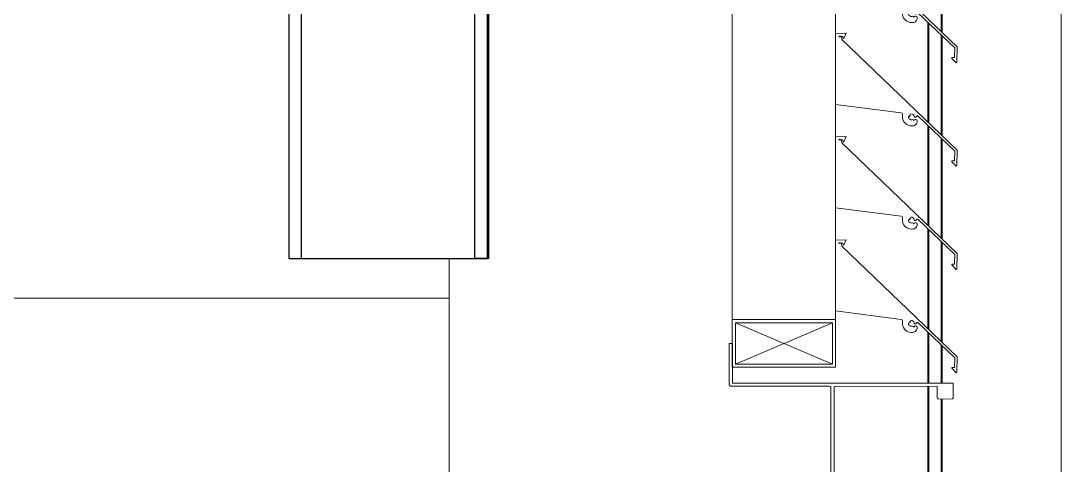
# Model space of a CAD drawing. Header units: millimetres. Extents: x -220592 to 404889, y -217665 to 38245.
# Drawn here: x 36305 to 36960, y -36121 to -35841 of the extents above; entities that cross this region are included whole.
import ezdxf

# ---------------------------------------------------------------- set-up
doc = ezdxf.new("R2010")
doc.units = ezdxf.units.MM
doc.set_wipeout_variables(frame=1)
doc.linetypes.add('XKITLINE00', pattern=[0])
for name, color, linetype in [('000 - 0_HIDE_OBJ_FRAMING_DEF_SUB_1', 7, 'Continuous'), ('000 - STRUCTURE_STEEL_FRAMING_SUB_COLOR_1', 7, 'Continuous'), ('000 - STRUCTURE_STEEL_FRAMING_SUB_COLOR_2', 7, 'Continuous'), ('000 - STRUCTURE_STEEL_FRAMING_WIPEOUT_', 7, 'Continuous')]:
    doc.layers.add(name, color=color, linetype=linetype)
doc.layers.add('Part', color=7, linetype='Continuous', lineweight=0)

# ---------------------------------------------------------------- blocks, each defined once
blk = doc.blocks.new('*A14402')
at = {"layer": 'Part', "color": 7, "linetype": 'XKITLINE00', "lineweight": 0}
for p, q in [((-80.247799, 149.232111), (-80.247799, 162.032111)), ((-81.002505, 156.367777), (-81.002505, 156.996823)), ((-80.9964, 156.361916), (-80.9964, 156.990973)), ((-81.087973, 155.799842), (-81.087973, 156.428735)), ((-81.081868, 155.79398), (-81.081868, 156.422884)), ((-81.002505, 155.717777), (-81.002505, 156.346823)), ((-80.9964, 155.711916), (-80.9964, 156.340973)), ((-81.087973, 155.149842), (-81.087973, 155.778735)), ((-81.081868, 155.14398), (-81.081868, 155.772884)), ((-81.002505, 155.067777), (-81.002505, 155.696823)), ((-80.9964, 155.061916), (-80.9964, 155.690973)), ((-81.087973, 154.499842), (-81.087973, 155.128735)), ((-81.081868, 154.49398), (-81.081868, 155.122884)), ((-81.002505, 154.417777), (-81.002505, 155.046823)), ((-80.9964, 154.411916), (-80.9964, 155.040973)), ((-81.087973, 154.156245), (-81.087973, 154.478735)), ((-81.081868, 154.156246), (-81.081868, 154.472884)), ((-81.002505, 154.15626), (-81.002505, 154.396823)), ((-80.9964, 154.156261), (-80.9964, 154.390973)), ((-81.087973, 153.176245), (-81.087973, 154.136174)), ((-81.081868, 153.176246), (-81.081868, 154.136182)), ((-81.002505, 153.256123), (-81.002505, 154.056848)), ((-80.9964, 153.256069), (-80.9964, 154.056794))]:
    blk.add_line(p, q, dxfattribs=at)
blk = doc.blocks.new('*A14456')
at = {"layer": 'Part', "color": 7, "linetype": 'XKITLINE00', "lineweight": 0}
for p, q in [((-82.318045, 154.556249), (-82.318045, 167.756135)), ((-81.668045, 156.356131), (-81.668045, 156.560427)), ((-81.668045, 155.706131), (-81.668045, 155.910427)), ((-81.668045, 155.056131), (-81.668045, 155.260427)), ((-81.668045, 154.556249), (-81.668045, 154.610427))]:
    blk.add_line(p, q, dxfattribs=at)
blk = doc.blocks.new('*A14592')
at = {"layer": 'Part', "color": 7, "linetype": 'XKITLINE00', "lineweight": 0}
for p, q in [((-81.668236, 155.056123), (-81.668243, 154.610453)), ((-81.60055, 155.058745), (-81.668236, 155.056123)), ((-81.648356, 155.034428), (-81.64632, 155.041001)), ((-81.63134, 155.037332), (-81.648356, 155.034428)), ((-81.64632, 155.041001), (-81.621337, 155.037861)), ((-81.628443, 155.018789), (-81.63134, 155.037332)), ((-80.903321, 154.322543), (-81.628443, 155.018789)), ((-81.621337, 155.037861), (-81.621208, 155.02567)), ((-81.621208, 155.02567), (-81.616085, 155.025258)), ((-81.616085, 155.025258), (-81.60055, 155.058745)), ((-81.668243, 154.610453), (-81.254237, 154.557423)), ((-81.254237, 154.557423), (-81.249162, 154.555233)), ((-81.249162, 154.555233), (-81.246025, 154.550681)), ((-81.245786, 154.545159), (-81.247272, 154.535025)), ((-81.247272, 154.535025), (-81.246897, 154.524789)), ((-81.246897, 154.524789), (-81.244674, 154.51479)), ((-81.246025, 154.550681), (-81.245786, 154.545159)), ((-81.244674, 154.51479), (-81.240676, 154.50536)), ((-81.240676, 154.50536), (-81.235036, 154.49681)), ((-81.235036, 154.49681), (-81.22794, 154.489423)), ((-81.209279, 154.533625), (-81.201573, 154.534731)), ((-81.20871, 154.527141), (-81.209279, 154.533625)), ((-81.205908, 154.521267), (-81.20871, 154.527141)), ((-81.201226, 154.516745), (-81.205908, 154.521267)), ((-81.202743, 154.541791), (-81.195578, 154.542735)), ((-81.201573, 154.534731), (-81.202743, 154.541791)), ((-81.195258, 154.514147), (-81.201226, 154.516745)), ((-81.195578, 154.542735), (-81.193256, 154.550125)), ((-81.188758, 154.513803), (-81.195258, 154.514147)), ((-81.193256, 154.550125), (-81.186584, 154.549703)), ((-81.18284, 154.514708), (-81.188758, 154.513803)), ((-81.186584, 154.549703), (-81.180508, 154.546913)), ((-81.178029, 154.512301), (-81.18284, 154.514708)), ((-81.180508, 154.546913), (-81.175841, 154.542126)), ((-81.175999, 154.50732), (-81.178029, 154.512301)), ((-81.173057, 154.512792), (-81.175999, 154.50732)), ((-81.175841, 154.542126), (-81.172727, 154.534553)), ((-81.1679, 154.51601), (-81.173057, 154.512792)), ((-81.172727, 154.534553), (-81.168544, 154.530396)), ((-81.168544, 154.530396), (-81.16265, 154.53019)), ((-81.161823, 154.515998), (-81.1679, 154.51601)), ((-81.16265, 154.53019), (-81.158186, 154.534044)), ((-81.156679, 154.512761), (-81.161823, 154.515998)), ((-81.159024, 154.488958), (-81.15627, 154.494021)), ((-81.158186, 154.534044), (-81.154531, 154.538671)), ((-81.154039, 154.507287), (-81.156679, 154.512761)), ((-81.15627, 154.494021), (-81.154535, 154.499517)), ((-81.154535, 154.499517), (-81.154039, 154.507287)), ((-81.154531, 154.538671), (-81.149372, 154.537579)), ((-81.149372, 154.537579), (-80.918356, 154.316176)), ((-81.22794, 154.489423), (-81.219624, 154.483445)), ((-81.219624, 154.483445), (-81.210361, 154.479072)), ((-81.210361, 154.479072), (-81.20046, 154.476449)), ((-81.20046, 154.476449), (-81.190247, 154.475664)), ((-81.190247, 154.475664), (-81.183448, 154.475762)), ((-81.183448, 154.475762), (-81.17772, 154.476398)), ((-81.17772, 154.476398), (-81.172219, 154.478117)), ((-81.172219, 154.478117), (-81.167149, 154.480857)), ((-81.167149, 154.480857), (-81.162695, 154.484515)), ((-81.162695, 154.484515), (-81.159024, 154.488958)), ((-80.918356, 154.316176), (-80.918699, 154.25483)), ((-80.903874, 154.223392), (-80.903321, 154.322543)), ((-80.936119, 154.254733), (-80.937204, 154.249812)), ((-80.937204, 154.249812), (-80.908555, 154.220923)), ((-80.918699, 154.25483), (-80.936119, 154.254733)), ((-80.908555, 154.220923), (-80.903874, 154.223392))]:
    blk.add_line(p, q, dxfattribs=at)
blk = doc.blocks.new('*A14593')
at = {"layer": 'Part', "color": 7, "linetype": 'XKITLINE00', "lineweight": 0}
for p, q in [((-81.668236, 155.706123), (-81.668243, 155.260453)), ((-81.60055, 155.708745), (-81.668236, 155.706123)), ((-81.648356, 155.684428), (-81.64632, 155.691001)), ((-81.63134, 155.687332), (-81.648356, 155.684428)), ((-81.64632, 155.691001), (-81.621337, 155.687861)), ((-81.628443, 155.668789), (-81.63134, 155.687332)), ((-81.621337, 155.687861), (-81.621208, 155.67567)), ((-81.621208, 155.67567), (-81.616085, 155.675258)), ((-81.616085, 155.675258), (-81.60055, 155.708745)), ((-80.903321, 154.972543), (-81.628443, 155.668789)), ((-81.668243, 155.260453), (-81.254237, 155.207423)), ((-81.254237, 155.207423), (-81.249162, 155.205233)), ((-81.249162, 155.205233), (-81.246025, 155.200681)), ((-81.245786, 155.195159), (-81.247272, 155.185025)), ((-81.247272, 155.185025), (-81.246897, 155.174789)), ((-81.246897, 155.174789), (-81.244674, 155.16479)), ((-81.246025, 155.200681), (-81.245786, 155.195159)), ((-81.244674, 155.16479), (-81.240676, 155.15536)), ((-81.240676, 155.15536), (-81.235036, 155.14681)), ((-81.209279, 155.183625), (-81.201573, 155.184731)), ((-81.20871, 155.177141), (-81.209279, 155.183625)), ((-81.205908, 155.171267), (-81.20871, 155.177141)), ((-81.201226, 155.166745), (-81.205908, 155.171267)), ((-81.202743, 155.191791), (-81.195578, 155.192735)), ((-81.201573, 155.184731), (-81.202743, 155.191791)), ((-81.195258, 155.164147), (-81.201226, 155.166745)), ((-81.195578, 155.192735), (-81.193256, 155.200125)), ((-81.188758, 155.163803), (-81.195258, 155.164147)), ((-81.193256, 155.200125), (-81.186584, 155.199703)), ((-81.18284, 155.164708), (-81.188758, 155.163803)), ((-81.186584, 155.199703), (-81.180508, 155.196913)), ((-81.178029, 155.162301), (-81.18284, 155.164708)), ((-81.180508, 155.196913), (-81.175841, 155.192126)), ((-81.175999, 155.15732), (-81.178029, 155.162301)), ((-81.173057, 155.162792), (-81.175999, 155.15732)), ((-81.175841, 155.192126), (-81.172727, 155.184553)), ((-81.1679, 155.16601), (-81.173057, 155.162792)), ((-81.172727, 155.184553), (-81.168544, 155.180396)), ((-81.168544, 155.180396), (-81.16265, 155.18019)), ((-81.161823, 155.165998), (-81.1679, 155.16601)), ((-81.16265, 155.18019), (-81.158186, 155.184044)), ((-81.156679, 155.162761), (-81.161823, 155.165998)), ((-81.158186, 155.184044), (-81.154531, 155.188671)), ((-81.154039, 155.157287), (-81.156679, 155.162761)), ((-81.15627, 155.144021), (-81.154535, 155.149517)), ((-81.154535, 155.149517), (-81.154039, 155.157287)), ((-81.154531, 155.188671), (-81.149372, 155.187579)), ((-81.149372, 155.187579), (-80.918356, 154.966176)), ((-81.235036, 155.14681), (-81.22794, 155.139423)), ((-81.22794, 155.139423), (-81.219624, 155.133445)), ((-81.219624, 155.133445), (-81.210361, 155.129072)), ((-81.210361, 155.129072), (-81.20046, 155.126449)), ((-81.20046, 155.126449), (-81.190247, 155.125664)), ((-81.190247, 155.125664), (-81.183448, 155.125762)), ((-81.183448, 155.125762), (-81.17772, 155.126398)), ((-81.17772, 155.126398), (-81.172219, 155.128117)), ((-81.172219, 155.128117), (-81.167149, 155.130857)), ((-81.167149, 155.130857), (-81.162695, 155.134515)), ((-81.162695, 155.134515), (-81.159024, 155.138958)), ((-81.159024, 155.138958), (-81.15627, 155.144021)), ((-80.918356, 154.966176), (-80.918699, 154.90483)), ((-80.903874, 154.873392), (-80.903321, 154.972543)), ((-80.936119, 154.904733), (-80.937204, 154.899812)), ((-80.937204, 154.899812), (-80.908555, 154.870923)), ((-80.918699, 154.90483), (-80.936119, 154.904733)), ((-80.908555, 154.870923), (-80.903874, 154.873392))]:
    blk.add_line(p, q, dxfattribs=at)
blk = doc.blocks.new('*A14594')
at = {"layer": 'Part', "color": 7, "linetype": 'XKITLINE00', "lineweight": 0}
for p, q in [((-81.668236, 156.356123), (-81.668243, 155.910453)), ((-81.60055, 156.358745), (-81.668236, 156.356123)), ((-81.648356, 156.334428), (-81.64632, 156.341001)), ((-81.63134, 156.337332), (-81.648356, 156.334428)), ((-81.64632, 156.341001), (-81.621337, 156.337861)), ((-81.628443, 156.318789), (-81.63134, 156.337332)), ((-81.621337, 156.337861), (-81.621208, 156.32567)), ((-81.616085, 156.325258), (-81.60055, 156.358745)), ((-80.903321, 155.622543), (-81.628443, 156.318789)), ((-81.621208, 156.32567), (-81.616085, 156.325258)), ((-81.668243, 155.910453), (-81.254237, 155.857423)), ((-81.254237, 155.857423), (-81.249162, 155.855233)), ((-81.249162, 155.855233), (-81.246025, 155.850681)), ((-81.245786, 155.845159), (-81.247272, 155.835025)), ((-81.247272, 155.835025), (-81.246897, 155.824789)), ((-81.246897, 155.824789), (-81.244674, 155.81479)), ((-81.246025, 155.850681), (-81.245786, 155.845159)), ((-81.244674, 155.81479), (-81.240676, 155.80536)), ((-81.240676, 155.80536), (-81.235036, 155.79681)), ((-81.209279, 155.833625), (-81.201573, 155.834731)), ((-81.20871, 155.827141), (-81.209279, 155.833625)), ((-81.205908, 155.821267), (-81.20871, 155.827141)), ((-81.201226, 155.816745), (-81.205908, 155.821267)), ((-81.202743, 155.841791), (-81.195578, 155.842735)), ((-81.201573, 155.834731), (-81.202743, 155.841791)), ((-81.195258, 155.814147), (-81.201226, 155.816745)), ((-81.195578, 155.842735), (-81.193256, 155.850125)), ((-81.188758, 155.813803), (-81.195258, 155.814147)), ((-81.193256, 155.850125), (-81.186584, 155.849703)), ((-81.18284, 155.814708), (-81.188758, 155.813803)), ((-81.186584, 155.849703), (-81.180508, 155.846913)), ((-81.178029, 155.812301), (-81.18284, 155.814708)), ((-81.180508, 155.846913), (-81.175841, 155.842126)), ((-81.175999, 155.80732), (-81.178029, 155.812301)), ((-81.173057, 155.812792), (-81.175999, 155.80732)), ((-81.175841, 155.842126), (-81.172727, 155.834553)), ((-81.1679, 155.81601), (-81.173057, 155.812792)), ((-81.172727, 155.834553), (-81.168544, 155.830396)), ((-81.168544, 155.830396), (-81.16265, 155.83019)), ((-81.161823, 155.815998), (-81.1679, 155.81601)), ((-81.16265, 155.83019), (-81.158186, 155.834044)), ((-81.156679, 155.812761), (-81.161823, 155.815998)), ((-81.158186, 155.834044), (-81.154531, 155.838671)), ((-81.154039, 155.807287), (-81.156679, 155.812761)), ((-81.154535, 155.799517), (-81.154039, 155.807287)), ((-81.154531, 155.838671), (-81.149372, 155.837579)), ((-81.149372, 155.837579), (-80.918356, 155.616176)), ((-81.235036, 155.79681), (-81.22794, 155.789423)), ((-81.22794, 155.789423), (-81.219624, 155.783445)), ((-81.219624, 155.783445), (-81.210361, 155.779072)), ((-81.210361, 155.779072), (-81.20046, 155.776449)), ((-81.20046, 155.776449), (-81.190247, 155.775664)), ((-81.190247, 155.775664), (-81.183448, 155.775762)), ((-81.183448, 155.775762), (-81.17772, 155.776398)), ((-81.17772, 155.776398), (-81.172219, 155.778117)), ((-81.172219, 155.778117), (-81.167149, 155.780857)), ((-81.167149, 155.780857), (-81.162695, 155.784515)), ((-81.162695, 155.784515), (-81.159024, 155.788958)), ((-81.159024, 155.788958), (-81.15627, 155.794021)), ((-81.15627, 155.794021), (-81.154535, 155.799517)), ((-80.918356, 155.616176), (-80.918699, 155.55483)), ((-80.903874, 155.523392), (-80.903321, 155.622543)), ((-80.936119, 155.554733), (-80.937204, 155.549812)), ((-80.937204, 155.549812), (-80.908555, 155.520923)), ((-80.918699, 155.55483), (-80.936119, 155.554733)), ((-80.908555, 155.520923), (-80.903874, 155.523392))]:
    blk.add_line(p, q, dxfattribs=at)
blk = doc.blocks.new('*A14595')
at = {"layer": 'Part', "color": 7, "linetype": 'XKITLINE00', "lineweight": 0}
for p, q in [((-81.668236, 157.006123), (-81.668243, 156.560453)), ((-81.60055, 157.008745), (-81.668236, 157.006123)), ((-81.648356, 156.984428), (-81.64632, 156.991001)), ((-81.63134, 156.987332), (-81.648356, 156.984428)), ((-81.64632, 156.991001), (-81.621337, 156.987861)), ((-81.628443, 156.968789), (-81.63134, 156.987332)), ((-81.621337, 156.987861), (-81.621208, 156.97567)), ((-81.616085, 156.975258), (-81.60055, 157.008745)), ((-80.903321, 156.272543), (-81.628443, 156.968789)), ((-81.621208, 156.97567), (-81.616085, 156.975258)), ((-81.668243, 156.560453), (-81.254237, 156.507423)), ((-81.254237, 156.507423), (-81.249162, 156.505233)), ((-81.249162, 156.505233), (-81.246025, 156.500681)), ((-81.245786, 156.495159), (-81.247272, 156.485025)), ((-81.247272, 156.485025), (-81.246897, 156.474789)), ((-81.246897, 156.474789), (-81.244674, 156.46479)), ((-81.246025, 156.500681), (-81.245786, 156.495159)), ((-81.244674, 156.46479), (-81.240676, 156.45536)), ((-81.209279, 156.483625), (-81.201573, 156.484731)), ((-81.20871, 156.477141), (-81.209279, 156.483625)), ((-81.205908, 156.471267), (-81.20871, 156.477141)), ((-81.201226, 156.466745), (-81.205908, 156.471267)), ((-81.202743, 156.491791), (-81.195578, 156.492735)), ((-81.201573, 156.484731), (-81.202743, 156.491791)), ((-81.195258, 156.464147), (-81.201226, 156.466745)), ((-81.195578, 156.492735), (-81.193256, 156.500125)), ((-81.188758, 156.463803), (-81.195258, 156.464147)), ((-81.193256, 156.500125), (-81.186584, 156.499703)), ((-81.18284, 156.464708), (-81.188758, 156.463803)), ((-81.186584, 156.499703), (-81.180508, 156.496913)), ((-81.178029, 156.462301), (-81.18284, 156.464708)), ((-81.180508, 156.496913), (-81.175841, 156.492126)), ((-81.175999, 156.45732), (-81.178029, 156.462301)), ((-81.173057, 156.462792), (-81.175999, 156.45732)), ((-81.175841, 156.492126), (-81.172727, 156.484553)), ((-81.1679, 156.46601), (-81.173057, 156.462792)), ((-81.172727, 156.484553), (-81.168544, 156.480396)), ((-81.168544, 156.480396), (-81.16265, 156.48019)), ((-81.161823, 156.465998), (-81.1679, 156.46601)), ((-81.16265, 156.48019), (-81.158186, 156.484044)), ((-81.156679, 156.462761), (-81.161823, 156.465998)), ((-81.158186, 156.484044), (-81.154531, 156.488671)), ((-81.154039, 156.457287), (-81.156679, 156.462761)), ((-81.154535, 156.449517), (-81.154039, 156.457287)), ((-81.154531, 156.488671), (-81.149372, 156.487579)), ((-81.149372, 156.487579), (-80.918356, 156.266176)), ((-81.240676, 156.45536), (-81.235036, 156.44681)), ((-81.235036, 156.44681), (-81.22794, 156.439423)), ((-81.22794, 156.439423), (-81.219624, 156.433445)), ((-81.219624, 156.433445), (-81.210361, 156.429072)), ((-81.210361, 156.429072), (-81.20046, 156.426449)), ((-81.20046, 156.426449), (-81.190247, 156.425664)), ((-81.190247, 156.425664), (-81.183448, 156.425762)), ((-81.183448, 156.425762), (-81.17772, 156.426398)), ((-81.17772, 156.426398), (-81.172219, 156.428117)), ((-81.172219, 156.428117), (-81.167149, 156.430857)), ((-81.167149, 156.430857), (-81.162695, 156.434515)), ((-81.162695, 156.434515), (-81.159024, 156.438958)), ((-81.159024, 156.438958), (-81.15627, 156.444021)), ((-81.15627, 156.444021), (-81.154535, 156.449517)), ((-80.918356, 156.266176), (-80.918699, 156.20483)), ((-80.903874, 156.173392), (-80.903321, 156.272543)), ((-80.936119, 156.204733), (-80.937204, 156.199812)), ((-80.937204, 156.199812), (-80.908555, 156.170923)), ((-80.918699, 156.20483), (-80.936119, 156.204733)), ((-80.908555, 156.170923), (-80.903874, 156.173392))]:
    blk.add_line(p, q, dxfattribs=at)
blk = doc.blocks.new('*A14596')
at = {"layer": 'Part', "color": 7, "linetype": 'XKITLINE00', "lineweight": 0}
for p, q in [((-82.317761, 154.40603), (-82.337761, 154.406027)), ((-82.337761, 154.406027), (-82.337716, 154.146027)), ((-82.317717, 154.15603), (-82.317761, 154.40603)), ((-82.337716, 154.146027), (-82.336029, 154.140471)), ((-82.336029, 154.140471), (-82.331541, 154.136789)), ((-82.331541, 154.136789), (-81.707714, 154.136137)), ((-80.927717, 154.156273), (-82.317717, 154.15603)), ((-81.707714, 154.136137), (-81.702158, 154.134452)), ((-81.702158, 154.134452), (-81.698474, 154.129965)), ((-81.698474, 154.129965), (-81.697712, 154.126138)), ((-81.697548, 153.186138), (-81.697712, 154.126138)), ((-81.677712, 154.126142), (-81.676028, 154.131698)), ((-81.676786, 153.182315), (-81.677712, 154.126142)), ((-81.676028, 154.131698), (-81.671541, 154.135382)), ((-81.671541, 154.135382), (-81.027714, 154.136255)), ((-81.027714, 154.136255), (-81.027702, 154.066255)), ((-80.928462, 154.062446), (-80.927717, 154.156273)), ((-81.027702, 154.066255), (-81.026015, 154.0607)), ((-81.026015, 154.0607), (-81.021527, 154.057018)), ((-81.021527, 154.057018), (-80.9377, 154.056271)), ((-80.9377, 154.056271), (-80.932145, 154.057957)), ((-80.932145, 154.057957), (-80.928462, 154.062446)), ((-81.026798, 153.250082), (-81.027546, 153.176255)), ((-81.023116, 153.254571), (-81.026798, 153.250082)), ((-81.01756, 153.256257), (-81.023116, 153.254571)), ((-80.933733, 153.25551), (-81.01756, 153.256257)), ((-80.929245, 153.251828), (-80.933733, 153.25551)), ((-80.927559, 153.246273), (-80.929245, 153.251828)), ((-81.697548, 153.186138), (-81.699232, 153.180582)), ((-80.927543, 153.156273), (-80.927559, 153.246273)), ((-82.336784, 153.169854), (-82.337499, 152.906027)), ((-82.333102, 153.174342), (-82.336784, 153.169854)), ((-82.327546, 153.176028), (-82.333102, 153.174342)), ((-81.70372, 153.176899), (-82.327546, 153.176028)), ((-82.317543, 153.15603), (-80.927543, 153.156273)), ((-82.317499, 152.90603), (-82.317543, 153.15603)), ((-81.699232, 153.180582), (-81.70372, 153.176899)), ((-81.673102, 153.177828), (-81.676786, 153.182315)), ((-81.667546, 153.176144), (-81.673102, 153.177828)), ((-81.027546, 153.176255), (-81.667546, 153.176144)), ((-82.337499, 152.906027), (-82.317499, 152.90603))]:
    blk.add_line(p, q, dxfattribs=at)
blk = doc.blocks.new('*A14597')
at = {"layer": 'Part', "color": 7, "linetype": 'XKITLINE00', "lineweight": 0}
for p, q in [((-81.668045, 154.556249), (-82.318045, 154.556249)), ((-82.318045, 154.556249), (-82.318045, 154.256249)), ((-82.298045, 154.276249), (-81.688045, 154.536249)), ((-82.298045, 154.536249), (-81.688045, 154.276249)), ((-82.298045, 154.276249), (-82.298045, 154.536249)), ((-82.298045, 154.536249), (-81.688045, 154.536249)), ((-81.688045, 154.536249), (-81.688045, 154.276249)), ((-81.668045, 154.256249), (-81.668045, 154.556249)), ((-82.318045, 154.256249), (-81.668045, 154.256249)), ((-81.688045, 154.276249), (-82.298045, 154.276249))]:
    blk.add_line(p, q, dxfattribs=at)
blk = doc.blocks.new('*A13471')
at = {"layer": '000 - 0_HIDE_OBJ_FRAMING_DEF_SUB_1', "color": 7, "linetype": 'XKITLINE00', "lineweight": 0}
blk.add_line((-83.063281, 154.690388), (-83.063281, 154.940805), dxfattribs=at)
blk = doc.blocks.new('*A13472')
at = {"layer": '000 - 0_HIDE_OBJ_FRAMING_DEF_SUB_1', "color": 7, "linetype": 'XKITLINE00', "lineweight": 0}
blk.add_line((-83.063349, 154.690388), (-83.063349, 154.940805), dxfattribs=at)
blk = doc.blocks.new('*A14448')
at = {"layer": '000 - 0_HIDE_OBJ_FRAMING_DEF_SUB_1', "color": 7, "linetype": 'XKITLINE00', "lineweight": 0}
for p, q in [((-83.983213, 154.940805), (-83.983213, 182.190805)), ((-82.893213, 154.940805), (-82.893213, 182.190805)), ((-82.813213, 154.940805), (-82.813213, 182.190805)), ((-84.063213, 154.940805), (-84.063213, 157.690805)), ((-84.063213, 154.940805), (-82.813213, 154.940805))]:
    blk.add_line(p, q, dxfattribs=at)
blk = doc.blocks.new('*A14585')
at = {"layer": '000 - 0_HIDE_OBJ_FRAMING_DEF_SUB_1', "color": 7, "linetype": 'XKITLINE00', "lineweight": 0}
for p, q in [((-87.063349, 154.690388), (-83.063349, 154.690388)), ((-87.063349, 152.690388), (-87.063349, 154.690388)), ((-83.063349, 154.690388), (-83.063349, 152.690388)), ((-83.063349, 152.690388), (-87.063349, 152.690388))]:
    blk.add_line(p, q, dxfattribs=at)
blk = doc.blocks.new('W-1-PP18-ST_20260402-011103_LOWER_PL')
at = {"layer": '000 - 0_HIDE_OBJ_FRAMING_DEF_SUB_1', "color": 7, "lineweight": 0, "xscale": 100, "yscale": 100, "zscale": 100}
for name in ['*A13471', '*A13472', '*A14448', '*A14585']:
    blk.add_blockref(name, (17759.3349, -35779.0805), dxfattribs=at)
blk = doc.blocks.new('*U17515')
at = {"color": 7}
blk.add_wipeout([(0, 0), (0, 125), (2725, 125), (2725, 0)], dxfattribs=at).dxf.layer = '000 - STRUCTURE_STEEL_FRAMING_WIPEOUT_'
at = {"layer": '000 - STRUCTURE_STEEL_FRAMING_SUB_COLOR_1', "color": 7}
for points in [[(0, 125), (0, 117), (2725, 117), (2725, 125)], [(0, 0), (0, 8), (2725, 8), (2725, 0)]]:
    blk.add_lwpolyline(points, close=True, dxfattribs=at)
at = {"layer": '000 - STRUCTURE_STEEL_FRAMING_SUB_COLOR_2', "color": 7}
blk.add_lwpolyline([(0, 0), (0, 125), (2725, 125), (2725, 0)], close=True, dxfattribs=at)
blk = doc.blocks.new('W-1-PP18-ST_20260402-014810LOPL_MAIN_ST')
at = {"color": 7, "xscale": -1, "rotation": 270}
blk.add_blockref('*U17515', (9352, -20285), dxfattribs=at)

msp = doc.modelspace()

# ---------------------------------------------------------------- block references
at = {"color": 7, "lineweight": 0, "xscale": 100, "yscale": 100, "zscale": 100}
for name in ['*A14456', '*A14402', '*A14595', '*A14594', '*A14593', '*A14592', '*A14597', '*A14596']:
    msp.add_blockref(name, (44984.4833, -51484.8507), dxfattribs=at)

# ---------------------------------------------------------------- next in the draw order: block references
at = {"layer": 'Defpoints', "color": 7}
msp.add_blockref('W-1-PP18-ST_20260402-011103_LOWER_PL', (27121.4984, -15705.7702), dxfattribs=at)

# ---------------------------------------------------------------- next in the draw order: block references
msp.add_blockref('W-1-PP18-ST_20260402-014810LOPL_MAIN_ST', (27121.4984, -15705.7702), dxfattribs=at)

doc.saveas('drawing.dxf')
